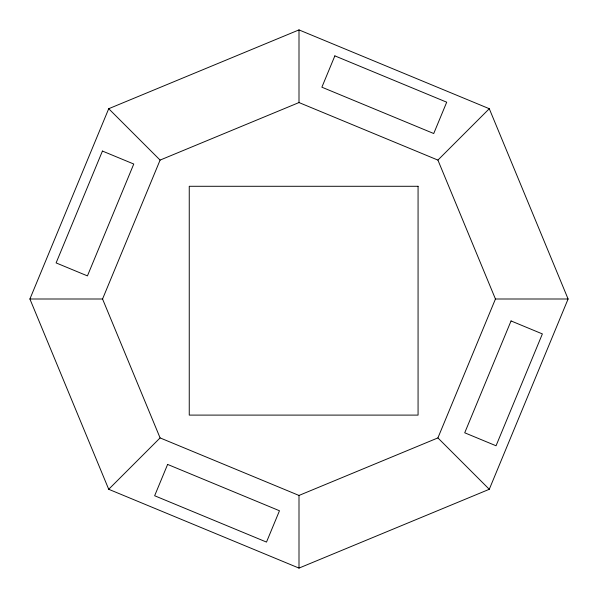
<?xml version="1.0" encoding="UTF-8"?>
<svg xmlns="http://www.w3.org/2000/svg" width="598" height="598" viewBox="0 0 598 598"><rect width="100%" height="100%" fill="white"/><g stroke="black" fill="none" stroke-linecap="round" stroke-linejoin="round"><path stroke-width="0.9" d="M29.9 299L108.716 108.716L299 29.9L489.284 108.716L568.1 299L489.284 489.284L299 568.1L108.716 489.284L29.9 299L102.557 299L160.092 160.092L299 102.557L437.908 160.092L495.443 299L437.908 437.908L299 495.443L160.092 437.908L102.557 299M108.716 489.284L160.092 437.908M437.908 160.092L489.284 108.716M495.443 299L568.1 299M108.716 108.716L160.092 160.092M437.908 437.908L489.284 489.284M299 29.9L299 102.557M299 495.443L299 568.1M102.437 151.055L56.107 262.911L87.435 275.887L133.765 164.031L102.437 151.055M334.858 55.868L321.881 87.196L433.729 133.526L446.706 102.198L334.858 55.868M167.619 464.422L154.643 495.749L266.499 542.08L279.475 510.752L167.619 464.422M511.051 320.939L464.721 432.795L496.048 445.772L542.379 333.916L511.051 320.939M418.069 186.284L189.252 186.284L189.252 415.102L418.069 415.102L418.069 186.284"/></g></svg>
